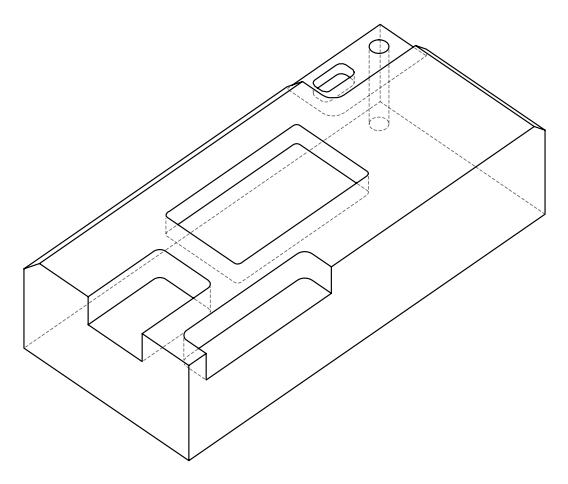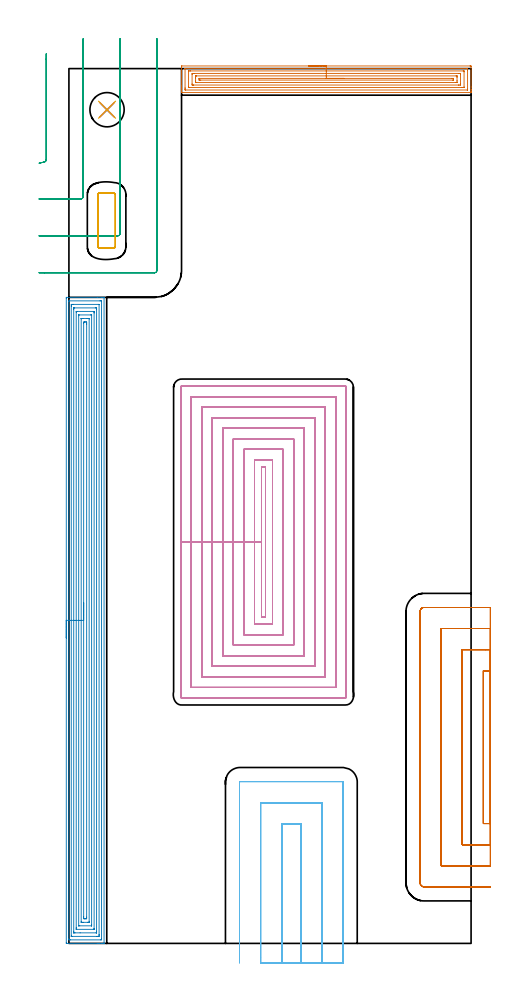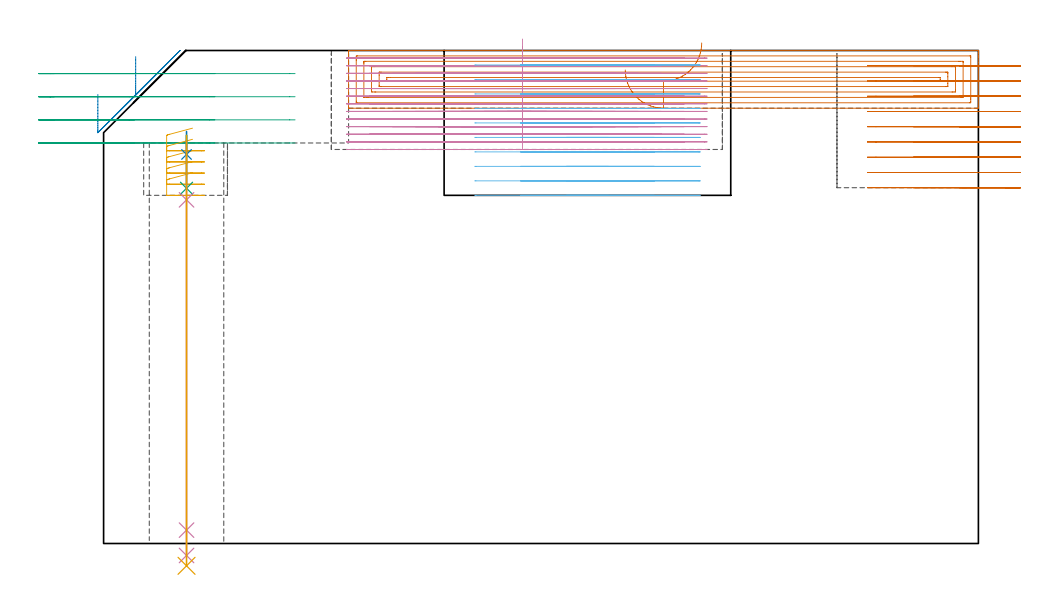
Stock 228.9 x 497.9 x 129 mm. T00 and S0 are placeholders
(PLAN: 11 operations, 8 tool changes, 166.1 min)
(1 AREA_MILL | FG_CHAMFER_SURFACE | UGT0205_001 | 8.14 min | 19609 mm3)
(2 AREA_MILL_1 | FG_CHAMFER_SURFACE_1 | UGT0205_001 | 23.87 min | 86834 mm3)
(3 MILL_CORNER_NOTCH_RECTANGULAR | CORNER_NOTCH_RECTANGULAR | UGT0201_006 | Follow Part, ap 7, ae 75% | 4.74 min | 198074 mm3)
(4 MILL_RECTANGULAR_POCKET | POCKET_RECTANGULAR_STRAIGHT | NXT0201_009 | Follow Part, ap 2, ae 75% | 84.95 min | 491174 mm3)
(5 MILL_RECTANGULAR_POCKET_1 | POCKET_RECTANGULAR_STRAIGHT_1 | NXT0201_011 | Follow Part, ap 3, ae 75% | 1.29 min | 12373 mm3)
(6 MILL_SLOT | SLOT_PARTIAL_RECTANGULAR | NXT0201_012 | Follow Part, ap 4, ae 75% | 16.22 min | 283456 mm3)
(7 MILL_SLOT_1 | SLOT_PARTIAL_RECTANGULAR_1 | NXT0201_012 | Follow Part, ap 4, ae 75% | 25.81 min | 230977 mm3)
(8 SPOT_DRILL | STEP1HOLE | NXT0321_9005460120000 | 0.05 min | 149 mm3)
(9 DRILL_BLIND_HOLE_INTO_CENTER | STEP1HOLE | UGT0301_198 | 0.06 min | 366 mm3)
(10 GUN_DRILL_THROUGH_HOLE | STEP1HOLE | UGT0307_003 | 0.53 min | 3660 mm3)
(11 SPADE_DRILL_TO_ENLARGE_THROUGH_HOLE | STEP1HOLE | UGT0306_010 | 0.46 min | 27024 mm3)
(TOOL UGT0205_001 | Chamfer Mill 20 x 3 x 45 deg. | D20 FL50 Z2)
(TOOL UGT0201_006 | End Mill 28 mm | D28 FL25 Z2)
(TOOL NXT0201_009 | ENDMILL 8mm [2P460-0800-NA 1630] | D8 FL26 Z6)
(TOOL NXT0201_011 | ENDMILL 12mm [2P460-1200-NA 1630] | D12 FL38 Z6)
(TOOL NXT0201_012 | ENDMILL 16mm [2P460-1600-NA 1630] | D16 FL38 Z6)
(TOOL NXT0321_9005460120000 | NC Spot Drill, 142deg, 12mm, Carbide, Uncoated | D12 PA142 FL30 Z2)
(TOOL UGT0301_198 | Twist Drill 7.9 mm | D7.9 PA118 FL73 Z2)
(TOOL UGT0307_003 | Gun Drill 7 mm | D7 PA130 FL24 Z1)
(TOOL UGT0306_010 | Spade Drill 19.5mm | D19.5 PA132 FL10 Z2)
(OP 1 AREA_MILL)
G17 G21 G94 G90
T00 M6
G54
G17 G0 G90 X136.5 Y499.4 S1061 M3
G43 Z139. H0
Z123.9
G94 G1 X136.538 Z123.028 F250.
X136.652 Z122.164
X136.841 Z121.312
X137.103 Z120.48
X137.437 Z119.674
X137.84 Z118.9
X138.308 Z118.164
X138.84 Z117.472
X139.429 Z116.829
X140.072 Z116.24
X140.764 Z115.708
X141.5 Z115.24
X142.274 Z114.837
X143.08 Z114.503
X143.912 Z114.241
X144.764 Z114.052
X145.628 Z113.938
X146.5 Z113.9
X228.277
X228.687 Y499.396 Z113.902
X228.89 Y499.392 Z113.906
X228.9 Y499.186 Z114.111
Y487.432 Z125.862
Y486.014 Z127.282
Y485.665 Z127.63
Y484.967 Z128.333
Y484.68 Z128.619
Y484.315 Z128.975
X228.892 Y484.302 Z128.988
X228.724 Y484.3 Z129.
X64.277
X64.135 Y484.303 Z128.989
X64.123 Y484.313 Z128.978
X64.115 Y484.36 Z128.933
X64.105 Y484.67 Z128.63
Y484.986 Z128.314
Y485.665 Z127.63
X64.104 Y486.889 Z126.408
Y487.432 Z125.862
Y488.045 Z125.251
X64.1 Y498.919 Z114.379
X64.102 Y499.188 Z114.11
X64.11 Y499.392 Z113.906
X64.316 Y499.399 Z113.899
X146.5 Y499.4 Z113.9
Y497.986 Z115.314
X226.54 Y497.985 Z115.315
X226.88 Y497.979 Z115.321
X226.89 Y497.869 Z115.431
X226.897 Y497.632 Z115.668
X226.899 Y497.152 Z116.148
X226.9 Y496.745 Z116.555
X226.899 Y486.144 Z127.156
X226.891 Y485.737 Z127.563
X226.888 Y485.72 Z127.58
X226.883 Y485.718 Z127.582
X226.858 Y485.716 Z127.584
X226.806 Y485.715 Z127.585
X226.7 Y485.714 Z127.586
X66.46 Y485.715 Z127.585
X66.121 Y485.721 Z127.579
X66.115 Y485.83 Z127.47
X66.107 Y486.064 Z127.236
X66.105 Y486.548 Z126.752
X66.104 Y486.95 Z126.35
X66.102 Y497.556 Z115.744
X66.11 Y497.962 Z115.338
X66.112 Y497.98 Z115.32
X66.117 Y497.982 Z115.318
X66.142 Y497.984 Z115.316
X66.194 Y497.985 Z115.315
X66.3 Y497.986 Z115.314
X146.5
Y496.572 Z116.728
X224.395 Y496.571 Z116.729
X224.702 Y496.57 Z116.73
X224.804 Y496.568 Z116.732
X224.877 Y496.565 Z116.735
X224.89 Y496.464 Z116.836
X224.895 Y496.268 Z117.032
X224.899 Y496.073 Z117.227
Y487.432 Z125.868
X224.897 Y487.239 Z126.061
X224.89 Y487.171 Z126.129
X224.885 Y487.135 Z126.165
X224.854 Y487.134 Z126.166
X224.702 Y487.131 Z126.169
X224.115 Y487.129 Z126.171
X223.808 Y487.128 Z126.172
X68.605 Y487.129 Z126.171
X68.298 Y487.131 Z126.169
X68.196 Y487.132 Z126.168
X68.123 Y487.135 Z126.165
X68.114 Y487.24 Z126.06
X68.108 Y487.432 Z125.868
X68.105 Y487.623 Z125.677
X68.102 Y496.268 Z117.032
X68.103 Y496.461 Z116.839
X68.11 Y496.527 Z116.773
X68.116 Y496.565 Z116.735
X68.146 Y496.566 Z116.734
X68.298 Y496.569 Z116.731
X68.885 Y496.571 Z116.729
X69.192
X146.5 Y496.572 Z116.728
Y495.157 Z118.143
X222.02
X222.251 Y495.156 Z118.144
X222.773 Y495.15 Z118.15
X222.89 Y495.143 Z118.157
X222.894 Y494.938 Z118.362
X222.9 Y494.515 Z118.785
Y489.213 Z124.087
X222.894 Y488.765 Z124.535
X222.89 Y488.554 Z124.746
X222.678 Y488.549 Z124.751
X222.02 Y488.544 Z124.756
X221.791 Y488.543 Z124.757
X70.98
X70.748 Y488.544 Z124.756
X70.228 Y488.55 Z124.75
X70.114 Y488.56 Z124.74
X70.109 Y488.763 Z124.537
X70.104 Y489.182 Z124.118
X70.102 Y494.485 Z118.815
X70.107 Y494.935 Z118.365
X70.111 Y495.145 Z118.155
X70.322 Y495.15 Z118.15
X70.98 Y495.156 Z118.144
X71.209 Y495.157 Z118.143
X146.5
Y493.743 Z119.557
X220.36
X220.615 Y493.741 Z119.559
X220.785 Y493.737 Z119.563
X220.891 Y493.733 Z119.567
X220.893 Y493.711 Z119.589
X220.896 Y493.617 Z119.683
X220.9 Y492.958 Z120.342
Y491.191 Z122.109
Y490.307 Z122.993
X220.897 Y490.083 Z123.217
X220.894 Y490.001 Z123.299
X220.891 Y489.966 Z123.334
X220.743 Y489.962 Z123.338
X220.488 Y489.958 Z123.342
X220.36 Y489.957 Z123.343
X72.64
X72.385 Y489.959 Z123.341
X72.216 Y489.963 Z123.337
X72.112 Y489.968 Z123.332
X72.11 Y489.99 Z123.31
X72.107 Y490.083 Z123.217
X72.103 Y490.739 Z122.561
X72.102 Y492.507 Z120.793
Y493.391 Z119.909
X72.105 Y493.617 Z119.683
X72.108 Y493.699 Z119.601
X72.111 Y493.734 Z119.566
X72.258 Y493.738 Z119.562
X72.512 Y493.742 Z119.558
X72.64 Y493.743 Z119.557
X146.5
Y492.329 Z120.971
X217.961
X218.446 Y492.327 Z120.973
X218.861 Y492.323 Z120.977
X218.89 Y492.321 Z120.979
X218.896 Y492.289 Z121.011
X218.897 Y491.85 Z121.45
X218.895 Y491.406 Z121.894
X218.89 Y491.378 Z121.922
X218.868 Y491.376 Z121.924
X218.809 Y491.373 Z121.927
X218.688 Y491.372 Z121.928
X218.446 Y491.371 Z121.929
X75.039
X74.554 Y491.373 Z121.927
X74.139 Y491.377 Z121.923
X74.113 Y491.379 Z121.921
X74.107 Y491.409 Z121.891
X74.105 Y491.85 Z121.45
X74.108 Y492.292 Z121.008
X74.112 Y492.32 Z120.98
X74.132 Y492.323 Z120.977
X74.191 Y492.326 Z120.974
X74.312 Y492.328 Z120.972
X146.5 Y492.329 Z120.971
X147.372 Z121.009
X148.236 Z121.123
X149.088 Z121.312
X149.92 Z121.574
X150.726 Z121.908
X151.5 Z122.311
X152.236 Z122.78
X152.928 Z123.311
X153.571 Z123.9
X154.16 Z124.543
X154.692 Z125.235
X155.16 Z125.971
X155.563 Z126.745
X155.897 Z127.551
X156.159 Z128.383
X156.348 Z129.235
X156.462 Z130.1
X156.5 Z130.971
G0 Z139.
M5
M2
(OP 2 AREA_MILL_1)
G17 G21 G94 G90
T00 M6
G54
G17 G0 G90 X-1.5 Y173.85 S1061 M3
G43 Z139. H0
Z117.5
G94 G1 Y173.888 Z116.628 F250.
Y174.002 Z115.764
Y174.191 Z114.912
Y174.453 Z114.08
Y174.787 Z113.274
Y175.19 Z112.5
Y175.658 Z111.764
Y176.19 Z111.072
Y176.779 Z110.429
Y177.422 Z109.84
Y178.114 Z109.309
Y178.85 Z108.84
Y179.624 Z108.437
Y180.43 Z108.103
Y181.262 Z107.841
Y182.113 Z107.652
Y182.978 Z107.538
Y183.85 Z107.5
Y367.076
X-1.497 Y367.429 Z107.502
X-1.492 Y367.69 Z107.506
X-1.228 Y367.7 Z107.77
X16.176 Z125.172
X18.572 Z127.567
X19.276 Z128.276
X19.572 Z128.571
X19.963 Y367.693 Z128.954
X19.997 Y367.69 Z128.988
X20. Y367.522 Z129.
Y0.177
X19.997 Y0.01 Z128.988
X19.963 Y0.006 Z128.954
X19.571 Y0. Z128.571
X19.276 Z128.276
X18.572 Z127.567
X17.332 Z126.329
X16.796 Z125.791
X16.176 Z125.172
X-1.228 Y0.001 Z107.769
X-1.492 Y0.01 Z107.506
X-1.499 Y0.273 Z107.499
Y0.298
X-1.5 Y183.85 Z107.5
X-0.086 Z108.914
Y365.302
X-0.072 Y365.69 Z108.928
X0.408 Y365.699 Z109.408
X17.684 Y365.7 Z126.684
X18.164 Y365.699 Z127.164
X18.572 Y365.69 Z127.572
X18.585 Y365.288 Z127.585
X18.586 Y365.274 Z127.586
X18.585 Y2.398 Z127.585
X18.572 Y2.01 Z127.572
X18.092 Y2.001 Z127.092
X0.816 Y2. Z109.816
X0.336 Y2.001 Z109.336
X-0.072 Y2.01 Z108.928
X-0.085 Y2.412 Z108.915
X-0.086 Y2.425 Z108.914
Y183.85
X1.328 Z110.328
X1.329 Y362.607 Z110.329
X1.33 Y362.984 Z110.33
X1.333 Y363.501 Z110.333
X1.335 Y363.68 Z110.335
X1.512 Y363.694 Z110.512
X1.704 Y363.697 Z110.704
X2.394 Y363.7 Z111.394
X2.592 Z111.592
X16.796 Y363.699 Z125.796
X16.994 Y363.696 Z125.994
X17.126 Y363.692 Z126.126
X17.165 Y363.689 Z126.165
X17.167 Y363.671 Z126.167
X17.169 Y363.627 Z126.169
X17.171 Y363.501 Z126.171
Y5.093
X17.17 Y4.716 Z126.17
X17.167 Y4.199 Z126.167
X17.164 Y4.02 Z126.164
X16.988 Y4.006 Z125.988
X16.796 Y4.003 Z125.796
X16.106 Y4. Z125.106
X15.909 Z124.909
X1.704 Y4.001 Z110.704
X1.506 Y4.003 Z110.506
X1.374 Y4.008 Z110.374
X1.335 Y4.011 Z110.335
X1.333 Y4.029 Z110.333
X1.331 Y4.073 Z110.331
X1.329 Y4.199 Z110.329
X1.328 Y183.85 Z110.328
X2.743 Z111.743
Y360.819
X2.745 Y361.559 Z111.745
X2.748 Y361.666 Z111.748
X2.749 Y361.689 Z111.749
X2.769 Y361.692 Z111.769
X2.823 Y361.696 Z111.823
X3.042 Y361.699 Z112.042
X15.021 Y361.7 Z124.021
X15.462 Y361.699 Z124.462
X15.676 Y361.696 Z124.676
X15.729 Y361.693 Z124.729
X15.75 Y361.69 Z124.75
X15.752 Y361.674 Z124.752
X15.754 Y361.602 Z124.754
X15.757 Y360.972 Z124.757
Y360.819
Y6.881
X15.755 Y6.141 Z124.755
X15.752 Y6.034 Z124.752
X15.75 Y6.011 Z124.75
X15.731 Y6.008 Z124.731
X15.677 Y6.004 Z124.677
X15.458 Y6.001 Z124.458
X6.365 Y6. Z115.365
X3.479 Z112.479
X3.038 Y6.001 Z112.038
X2.824 Y6.004 Z111.824
X2.771 Y6.007 Z111.771
X2.75 Y6.01 Z111.75
X2.748 Y6.026 Z111.748
X2.746 Y6.098 Z111.746
X2.743 Y6.728 Z111.743
Y6.881
Y183.85
X4.157 Z113.157
Y359.243
X4.158 Y359.455 Z113.158
X4.162 Y359.596 Z113.162
X4.167 Y359.69 Z113.167
X4.202 Y359.694 Z113.202
X4.367 Y359.698 Z113.367
X4.591 Y359.7 Z113.591
X14.286 Y359.699 Z123.286
X14.318 Y359.695 Z123.318
X14.331 Y359.691 Z123.331
X14.336 Y359.665 Z123.336
X14.342 Y359.243 Z123.342
X14.343 Y359.032 Z123.343
Y358.82
Y8.457
X14.342 Y8.245 Z123.342
X14.338 Y8.104 Z123.338
X14.333 Y8.01 Z123.333
X14.298 Y8.006 Z123.298
X14.133 Y8.002 Z123.133
X13.909 Y8. Z122.909
X4.214 Y8.001 Z113.214
X4.182 Y8.005 Z113.182
X4.169 Y8.009 Z113.169
X4.164 Y8.035 Z113.164
X4.158 Y8.457 Z113.158
X4.157 Y8.668 Z113.157
Y8.88
Y183.85
X5.571 Z114.571
Y357.244
X5.573 Y357.532 Z114.573
X5.576 Y357.675 Z114.576
X5.577 Y357.686 Z114.577
X5.587 Y357.69 Z114.587
X5.626 Y357.696 Z114.626
X5.691 Y357.699 Z114.691
X12.357 Y357.7 Z121.357
X12.794 Y357.698 Z121.794
X12.912 Y357.692 Z121.912
X12.921 Y357.69 Z121.921
X12.924 Y357.68 Z121.924
X12.927 Y357.642 Z121.927
X12.928 Y357.563 Z121.928
Y10.456
X12.927 Y10.168 Z121.927
X12.924 Y10.025 Z121.924
X12.922 Y10.014 Z121.922
X12.913 Y10.01 Z121.913
X12.874 Y10.004 Z121.874
X12.809 Y10.001 Z121.809
X6.143 Y10. Z115.143
X5.706 Y10.001 Z114.706
X5.588 Y10.008 Z114.588
X5.579 Y10.01 Z114.579
X5.576 Y10.02 Z114.576
X5.573 Y10.058 Z114.573
X5.572 Y10.137 Z114.572
X5.571 Y183.85 Z114.571
X6.985 Z115.985
Y355.502
X6.986 Y355.548 Z115.986
X6.989 Y355.638 Z115.989
X6.992 Y355.691 Z115.992
X7.001 Y355.694 Z116.001
X7.031 Y355.696 Z116.031
X7.677 Y355.7 Z116.677
X7.918 Z116.918
X10.34 Z119.34
X10.582 Z119.582
X11.23 Y355.698 Z120.23
X11.47 Y355.692 Z120.47
X11.498 Y355.69 Z120.498
X11.508 Y355.592 Z120.508
X11.513 Y355.502 Z120.513
X11.514 Y355.457 Z120.514
X11.515 Y12.198 Z120.515
X11.514 Y12.152 Z120.514
X11.51 Y12.062 Z120.51
X11.508 Y12.009 Z120.508
X11.499 Y12.007 Z120.499
X11.47 Y12.004 Z120.47
X10.823 Y12. Z119.823
X10.582 Z119.582
X8.16 Z117.16
X7.918 Z116.918
X7.27 Y12.002 Z116.27
X7.031 Y12.008 Z116.031
X7.002 Y12.009 Z116.002
X6.992 Y12.108 Z115.992
X6.987 Y12.198 Z115.987
X6.986 Y12.243 Z115.986
X6.985 Y183.85 Z115.985
X8.4 Z117.4
Y352.775
X8.401 Y353.183 Z117.401
X8.407 Y353.669 Z117.407
X8.776 Y353.699 Z117.776
X8.806 Y353.7 Z117.806
X9.664 Z118.664
X9.694 Y353.698 Z118.694
X10.093 Y353.669 Z119.093
X10.099 Y353.262 Z119.099
X10.1 Y352.775 Z119.1
Y352.366
Y14.925
X10.099 Y14.517 Z119.099
X10.093 Y14.031 Z119.093
X9.724 Y14.001 Z118.724
X9.694 Y14. Z118.694
X8.836 Z117.836
X8.806 Y14.002 Z117.806
X8.407 Y14.031 Z117.407
X8.401 Y14.438 Z117.401
X8.4 Y14.925 Z117.4
Y15.334
Y183.85
Y184.722 Z117.438
Y185.586 Z117.551
Y186.438 Z117.74
Y187.27 Z118.003
Y188.076 Z118.336
Y188.85 Z118.739
Y189.586 Z119.208
Y190.278 Z119.739
Y190.921 Z120.328
Y191.51 Z120.972
Y192.042 Z121.664
Y192.51 Z122.4
Y192.913 Z123.173
Y193.247 Z123.979
Y193.509 Z124.811
Y193.698 Z125.663
Y193.812 Z126.528
Y193.85 Z127.4
G0 Z139.
M5
M2
(OP 3 MILL_CORNER_NOTCH_RECTANGULAR)
G17 G21 G94 G90
T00 M6
G54
G17 G0 G90 X-16.93 Y444.089 S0 M3
G43 Z139. H0
Z122.95
G94 G1 X-14. Y444.732 F250.
G3 X-12.9 Y446.092 R1.4 F500.
G1 Y503.34
Y506.34 F250.
G0 Z139.
X-17. Y423.7
Z122.95
G1 X-14.
X6.707 F500.
G3 X8.1 Y425.093 R1.4
G1 Y511.9
Y514.9 F250.
G0 Z139.
X-17. Y402.7
Z122.95
G1 X-14.
X27.706 F500.
G3 X29.1 Y404.094 R1.4
G1 Y511.9
Y514.9 F250.
G0 Z139.
X-17. Y381.7
Z122.95
G1 X-14.
X48.706 F500.
G3 X50.1 Y383.094 R1.4
G1 Y511.9
Y514.9 F250.
G0 Z139.
X-16.93 Y444.089
Z116.9
G1 X-14. Y444.732
G3 X-12.9 Y446.092 R1.4 F500.
G1 Y503.34
Y506.34 F250.
G0 Z139.
X-17. Y423.7
Z116.9
G1 X-14.
X6.707 F500.
G3 X8.1 Y425.093 R1.4
G1 Y511.9
Y514.9 F250.
G0 Z139.
X-17. Y402.7
Z116.9
G1 X-14.
X27.706 F500.
G3 X29.1 Y404.094 R1.4
G1 Y511.9
Y514.9 F250.
G0 Z139.
X-17. Y381.7
Z116.9
G1 X-14.
X48.706 F500.
G3 X50.1 Y383.094 R1.4
G1 Y511.9
Y514.9 F250.
G0 Z139.
X-16.93 Y444.089
Z110.85
G1 X-14. Y444.732
G3 X-12.9 Y446.092 R1.4 F500.
G1 Y503.34
Y506.34 F250.
G0 Z139.
X-17. Y423.7
Z110.85
G1 X-14.
X6.707 F500.
G3 X8.1 Y425.093 R1.4
G1 Y511.9
Y514.9 F250.
G0 Z139.
X-17. Y402.7
Z110.85
G1 X-14.
X27.706 F500.
G3 X29.1 Y404.094 R1.4
G1 Y511.9
Y514.9 F250.
G0 Z139.
X-17. Y381.7
Z110.85
G1 X-14.
X48.706 F500.
G3 X50.1 Y383.094 R1.4
G1 Y511.9
Y514.9 F250.
G0 Z139.
X-16.93 Y444.089
Z104.8
G1 X-14. Y444.732
G3 X-12.9 Y446.092 R1.4 F500.
G1 Y503.34
Y506.34 F250.
G0 Z139.
X-17. Y423.7
Z104.8
G1 X-14.
X6.707 F500.
G3 X8.1 Y425.093 R1.4
G1 Y511.9
Y514.9 F250.
G0 Z139.
X-17. Y402.7
Z104.8
G1 X-14.
X27.706 F500.
G3 X29.1 Y404.094 R1.4
G1 Y511.9
Y514.9 F250.
G0 Z139.
X-17. Y381.7
Z104.8
G1 X-14.
X48.706 F500.
G3 X50.1 Y383.094 R1.4
G1 Y511.9
Y514.9 F250.
G0 Z139.
M5
M2
(OP 4 MILL_RECTANGULAR_POCKET)
G17 G21 G94 G90
T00 M6
G54
G17 G0 G90 X109.6 Y247.082 S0 M3
G43 Z139. H1
Z132.
G94 G1 Y228.45 Z127.008 F250.
Y185.7 F500.
X111.9
Y271.2
X109.6
Y228.45
X105.6
Y181.7
X115.9
Y275.2
X105.6
Y228.45
X99.6
Y175.7
X121.9
Y281.2
X99.6
Y228.45
X93.6
Y169.7
X127.9
Y287.2
X93.6
Y228.45
X87.6
Y163.7
X133.9
Y293.2
X87.6
Y228.45
X81.6
Y157.7
X139.9
Y299.2
X81.6
Y228.45
X75.6
Y151.7
X145.9
Y305.2
X75.6
Y228.45
X69.6
Y145.7
X151.9
Y311.2
X69.6
Y228.45
X63.6
Y140.3
G3 X64.2 Y139.7 R0.6
G1 X157.3
G3 X157.9 Y140.3 R0.6
G1 Y316.6
G3 X157.3 Y317.2 R0.6
G1 X64.2
G3 X63.6 Y316.6 R0.6
G1 Y228.45
Y227.45
G0 X109.6 Y247.082 Z130.008
G1 Y228.45 Z125.015 F250.
Y185.7 F500.
X111.9
Y271.2
X109.6
Y228.45
X105.6
Y181.7
X115.9
Y275.2
X105.6
Y228.45
X99.6
Y175.7
X121.9
Y281.2
X99.6
Y228.45
X93.6
Y169.7
X127.9
Y287.2
X93.6
Y228.45
X87.6
Y163.7
X133.9
Y293.2
X87.6
Y228.45
X81.6
Y157.7
X139.9
Y299.2
X81.6
Y228.45
X75.6
Y151.7
X145.9
Y305.2
X75.6
Y228.45
X69.6
Y145.7
X151.9
Y311.2
X69.6
Y228.45
X63.6
Y140.3
G3 X64.2 Y139.7 R0.6
G1 X157.3
G3 X157.9 Y140.3 R0.6
G1 Y316.6
G3 X157.3 Y317.2 R0.6
G1 X64.2
G3 X63.6 Y316.6 R0.6
G1 Y228.45
Y227.45
G0 X109.6 Y247.082 Z128.015
G1 Y228.45 Z123.023 F250.
Y185.7 F500.
X111.9
Y271.2
X109.6
Y228.45
X105.6
Y181.7
X115.9
Y275.2
X105.6
Y228.45
X99.6
Y175.7
X121.9
Y281.2
X99.6
Y228.45
X93.6
Y169.7
X127.9
Y287.2
X93.6
Y228.45
X87.6
Y163.7
X133.9
Y293.2
X87.6
Y228.45
X81.6
Y157.7
X139.9
Y299.2
X81.6
Y228.45
X75.6
Y151.7
X145.9
Y305.2
X75.6
Y228.45
X69.6
Y145.7
X151.9
Y311.2
X69.6
Y228.45
X63.6
Y140.3
G3 X64.2 Y139.7 R0.6
G1 X157.3
G3 X157.9 Y140.3 R0.6
G1 Y316.6
G3 X157.3 Y317.2 R0.6
G1 X64.2
G3 X63.6 Y316.6 R0.6
G1 Y228.45
Y227.45
G0 X109.6 Y247.082 Z126.023
G1 Y228.45 Z121.031 F250.
Y185.7 F500.
X111.9
Y271.2
X109.6
Y228.45
X105.6
Y181.7
X115.9
Y275.2
X105.6
Y228.45
X99.6
Y175.7
X121.9
Y281.2
X99.6
Y228.45
X93.6
Y169.7
X127.9
Y287.2
X93.6
Y228.45
X87.6
Y163.7
X133.9
Y293.2
X87.6
Y228.45
X81.6
Y157.7
X139.9
Y299.2
X81.6
Y228.45
X75.6
Y151.7
X145.9
Y305.2
X75.6
Y228.45
X69.6
Y145.7
X151.9
Y311.2
X69.6
Y228.45
X63.6
Y140.3
G3 X64.2 Y139.7 R0.6
G1 X157.3
G3 X157.9 Y140.3 R0.6
G1 Y316.6
G3 X157.3 Y317.2 R0.6
G1 X64.2
G3 X63.6 Y316.6 R0.6
G1 Y228.45
Y227.45
G0 X109.6 Y247.082 Z124.031
G1 Y228.45 Z119.038 F250.
Y185.7 F500.
X111.9
Y271.2
X109.6
Y228.45
X105.6
Y181.7
X115.9
Y275.2
X105.6
Y228.45
X99.6
Y175.7
X121.9
Y281.2
X99.6
Y228.45
X93.6
Y169.7
X127.9
Y287.2
X93.6
Y228.45
X87.6
Y163.7
X133.9
Y293.2
X87.6
Y228.45
X81.6
Y157.7
X139.9
Y299.2
X81.6
Y228.45
X75.6
Y151.7
X145.9
Y305.2
X75.6
Y228.45
X69.6
Y145.7
X151.9
Y311.2
X69.6
Y228.45
X63.6
Y140.3
G3 X64.2 Y139.7 R0.6
G1 X157.3
G3 X157.9 Y140.3 R0.6
G1 Y316.6
G3 X157.3 Y317.2 R0.6
G1 X64.2
G3 X63.6 Y316.6 R0.6
G1 Y228.45
Y227.45
G0 X109.6 Y247.082 Z122.038
G1 Y228.45 Z117.046 F250.
Y185.7 F500.
X111.9
Y271.2
X109.6
Y228.45
X105.6
Y181.7
X115.9
Y275.2
X105.6
Y228.45
X99.6
Y175.7
X121.9
Y281.2
X99.6
Y228.45
X93.6
Y169.7
X127.9
Y287.2
X93.6
Y228.45
X87.6
Y163.7
X133.9
Y293.2
X87.6
Y228.45
X81.6
Y157.7
X139.9
Y299.2
X81.6
Y228.45
X75.6
Y151.7
X145.9
Y305.2
X75.6
Y228.45
X69.6
Y145.7
X151.9
Y311.2
X69.6
Y228.45
X63.6
Y140.3
G3 X64.2 Y139.7 R0.6
G1 X157.3
G3 X157.9 Y140.3 R0.6
G1 Y316.6
G3 X157.3 Y317.2 R0.6
G1 X64.2
G3 X63.6 Y316.6 R0.6
G1 Y228.45
Y227.45
G0 X109.6 Y247.082 Z120.046
G1 Y228.45 Z115.054 F250.
Y185.7 F500.
X111.9
Y271.2
X109.6
Y228.45
X105.6
Y181.7
X115.9
Y275.2
X105.6
Y228.45
X99.6
Y175.7
X121.9
Y281.2
X99.6
Y228.45
X93.6
Y169.7
X127.9
Y287.2
X93.6
Y228.45
X87.6
Y163.7
X133.9
Y293.2
X87.6
Y228.45
X81.6
Y157.7
X139.9
Y299.2
X81.6
Y228.45
X75.6
Y151.7
X145.9
Y305.2
X75.6
Y228.45
X69.6
Y145.7
X151.9
Y311.2
X69.6
Y228.45
X63.6
Y140.3
G3 X64.2 Y139.7 R0.6
G1 X157.3
G3 X157.9 Y140.3 R0.6
G1 Y316.6
G3 X157.3 Y317.2 R0.6
G1 X64.2
G3 X63.6 Y316.6 R0.6
G1 Y228.45
Y227.45
G0 X109.6 Y247.082 Z118.054
G1 Y228.45 Z113.062 F250.
Y185.7 F500.
X111.9
Y271.2
X109.6
Y228.45
X105.6
Y181.7
X115.9
Y275.2
X105.6
Y228.45
X99.6
Y175.7
X121.9
Y281.2
X99.6
Y228.45
X93.6
Y169.7
X127.9
Y287.2
X93.6
Y228.45
X87.6
Y163.7
X133.9
Y293.2
X87.6
Y228.45
X81.6
Y157.7
X139.9
Y299.2
X81.6
Y228.45
X75.6
Y151.7
X145.9
Y305.2
X75.6
Y228.45
X69.6
Y145.7
X151.9
Y311.2
X69.6
Y228.45
X63.6
Y140.3
G3 X64.2 Y139.7 R0.6
G1 X157.3
G3 X157.9 Y140.3 R0.6
G1 Y316.6
G3 X157.3 Y317.2 R0.6
G1 X64.2
G3 X63.6 Y316.6 R0.6
G1 Y228.45
Y227.45
G0 X109.6 Y247.082 Z116.062
G1 Y228.45 Z111.069 F250.
Y185.7 F500.
X111.9
Y271.2
X109.6
Y228.45
X105.6
Y181.7
X115.9
Y275.2
X105.6
Y228.45
X99.6
Y175.7
X121.9
Y281.2
X99.6
Y228.45
X93.6
Y169.7
X127.9
Y287.2
X93.6
Y228.45
X87.6
Y163.7
X133.9
Y293.2
X87.6
Y228.45
X81.6
Y157.7
X139.9
Y299.2
X81.6
Y228.45
X75.6
Y151.7
X145.9
Y305.2
X75.6
Y228.45
X69.6
Y145.7
X151.9
Y311.2
X69.6
Y228.45
X63.6
Y140.3
G3 X64.2 Y139.7 R0.6
G1 X157.3
G3 X157.9 Y140.3 R0.6
G1 Y316.6
G3 X157.3 Y317.2 R0.6
G1 X64.2
G3 X63.6 Y316.6 R0.6
G1 Y228.45
Y227.45
G0 X109.6 Y247.082 Z114.069
G1 Y228.45 Z109.077 F250.
Y185.7 F500.
X111.9
Y271.2
X109.6
Y228.45
X105.6
Y181.7
X115.9
Y275.2
X105.6
Y228.45
X99.6
Y175.7
X121.9
Y281.2
X99.6
Y228.45
X93.6
Y169.7
X127.9
Y287.2
X93.6
Y228.45
X87.6
Y163.7
X133.9
Y293.2
X87.6
Y228.45
X81.6
Y157.7
X139.9
Y299.2
X81.6
Y228.45
X75.6
Y151.7
X145.9
Y305.2
X75.6
Y228.45
X69.6
Y145.7
X151.9
Y311.2
X69.6
Y228.45
X63.6
Y140.3
G3 X64.2 Y139.7 R0.6
G1 X157.3
G3 X157.9 Y140.3 R0.6
G1 Y316.6
G3 X157.3 Y317.2 R0.6
G1 X64.2
G3 X63.6 Y316.6 R0.6
G1 Y228.45
Y227.45
G0 X109.6 Y247.082 Z112.077
G1 Y228.45 Z107.085 F250.
Y185.7 F500.
X111.9
Y271.2
X109.6
Y228.45
X105.6
Y181.7
X115.9
Y275.2
X105.6
Y228.45
X99.6
Y175.7
X121.9
Y281.2
X99.6
Y228.45
X93.6
Y169.7
X127.9
Y287.2
X93.6
Y228.45
X87.6
Y163.7
X133.9
Y293.2
X87.6
Y228.45
X81.6
Y157.7
X139.9
Y299.2
X81.6
Y228.45
X75.6
Y151.7
X145.9
Y305.2
X75.6
Y228.45
X69.6
Y145.7
X151.9
Y311.2
X69.6
Y228.45
X63.6
Y140.3
G3 X64.2 Y139.7 R0.6
G1 X157.3
G3 X157.9 Y140.3 R0.6
G1 Y316.6
G3 X157.3 Y317.2 R0.6
G1 X64.2
G3 X63.6 Y316.6 R0.6
G1 Y228.45
Y227.45
G0 X109.6 Y247.082 Z110.085
G1 Y228.45 Z105.092 F250.
Y185.7 F500.
X111.9
Y271.2
X109.6
Y228.45
X105.6
Y181.7
X115.9
Y275.2
X105.6
Y228.45
X99.6
Y175.7
X121.9
Y281.2
X99.6
Y228.45
X93.6
Y169.7
X127.9
Y287.2
X93.6
Y228.45
X87.6
Y163.7
X133.9
Y293.2
X87.6
Y228.45
X81.6
Y157.7
X139.9
Y299.2
X81.6
Y228.45
X75.6
Y151.7
X145.9
Y305.2
X75.6
Y228.45
X69.6
Y145.7
X151.9
Y311.2
X69.6
Y228.45
X63.6
Y140.3
G3 X64.2 Y139.7 R0.6
G1 X157.3
G3 X157.9 Y140.3 R0.6
G1 Y316.6
G3 X157.3 Y317.2 R0.6
G1 X64.2
G3 X63.6 Y316.6 R0.6
G1 Y228.45
Y227.45
G0 X109.6 Y247.082 Z108.092
G1 Y228.45 Z103.1 F250.
Y185.7 F500.
X111.9
Y271.2
X109.6
Y228.45
X105.6
Y181.7
X115.9
Y275.2
X105.6
Y228.45
X99.6
Y175.7
X121.9
Y281.2
X99.6
Y228.45
X93.6
Y169.7
X127.9
Y287.2
X93.6
Y228.45
X87.6
Y163.7
X133.9
Y293.2
X87.6
Y228.45
X81.6
Y157.7
X139.9
Y299.2
X81.6
Y228.45
X75.6
Y151.7
X145.9
Y305.2
X75.6
Y228.45
X69.6
Y145.7
X151.9
Y311.2
X69.6
Y228.45
X63.6
Y140.3
G3 X64.2 Y139.7 R0.6
G1 X157.3
G3 X157.9 Y140.3 R0.6
G1 Y316.6
G3 X157.3 Y317.2 R0.6
G1 X64.2
G3 X63.6 Y316.6 R0.6
G1 Y228.45
Y227.45
G0 Z139.
M5
M2
(OP 5 MILL_RECTANGULAR_POCKET_1)
G17 G21 G94 G90
T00 M6
G54
G17 G0 G90 X23.266 Y427. S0 M3
G43 Z139. H1
Z108.677
G94 G1 X17.3 Z107.078 F250.
X17.21 Z107.054
X17.001 Y426.947 Z106.996
X16.812 Y426.841 Z106.938
X16.659 Y426.688 Z106.88
X16.553 Y426.499 Z106.823
X16.5 Y426.29 Z106.765
Y426.2 Z106.741
Y411.35 Z102.762
Y396.5 F500.
G3 X17.3 Y395.7 R0.8
G1 X25.6
G3 X26.4 Y396.5 R0.8
G1 Y426.2
G3 X25.6 Y427. R0.8
G1 X17.3
G3 X16.5 Y426.2 R0.8
G1 Y411.35
Y410.35
G0 X23.266 Y427. Z105.762
G1 X17.3 Z104.163 F250.
X17.21 Z104.139
X17.001 Y426.947 Z104.081
X16.812 Y426.841 Z104.023
X16.659 Y426.688 Z103.965
X16.553 Y426.499 Z103.907
X16.5 Y426.29 Z103.849
Y426.2 Z103.825
Y411.35 Z99.846
Y396.5 F500.
G3 X17.3 Y395.7 R0.8
G1 X25.6
G3 X26.4 Y396.5 R0.8
G1 Y426.2
G3 X25.6 Y427. R0.8
G1 X17.3
G3 X16.5 Y426.2 R0.8
G1 Y411.35
Y410.35
G0 X23.266 Y427. Z102.846
G1 X17.3 Z101.248 F250.
X17.21 Z101.224
X17.001 Y426.947 Z101.166
X16.812 Y426.841 Z101.108
X16.659 Y426.688 Z101.05
X16.553 Y426.499 Z100.992
X16.5 Y426.29 Z100.934
Y426.2 Z100.91
Y411.35 Z96.931
Y396.5 F500.
G3 X17.3 Y395.7 R0.8
G1 X25.6
G3 X26.4 Y396.5 R0.8
G1 Y426.2
G3 X25.6 Y427. R0.8
G1 X17.3
G3 X16.5 Y426.2 R0.8
G1 Y411.35
Y410.35
G0 X23.266 Y427. Z99.931
G1 X17.3 Z98.332 F250.
X17.21 Z98.308
X17.001 Y426.947 Z98.25
X16.812 Y426.841 Z98.192
X16.659 Y426.688 Z98.134
X16.553 Y426.499 Z98.076
X16.5 Y426.29 Z98.018
Y426.2 Z97.994
Y411.35 Z94.015
Y396.5 F500.
G3 X17.3 Y395.7 R0.8
G1 X25.6
G3 X26.4 Y396.5 R0.8
G1 Y426.2
G3 X25.6 Y427. R0.8
G1 X17.3
G3 X16.5 Y426.2 R0.8
G1 Y411.35
Y410.35
G0 X23.266 Y427. Z97.015
G1 X17.3 Z95.417 F250.
X17.21 Z95.393
X17.001 Y426.947 Z95.335
X16.812 Y426.841 Z95.277
X16.659 Y426.688 Z95.219
X16.553 Y426.499 Z95.161
X16.5 Y426.29 Z95.103
Y426.2 Z95.079
Y411.35 Z91.1
Y396.5 F500.
G3 X17.3 Y395.7 R0.8
G1 X25.6
G3 X26.4 Y396.5 R0.8
G1 Y426.2
G3 X25.6 Y427. R0.8
G1 X17.3
G3 X16.5 Y426.2 R0.8
G1 Y411.35
Y410.35
G0 Z139.
M5
M2
(OP 6 MILL_SLOT)
G17 G21 G94 G90
T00 M6
G54
G17 G0 G90 X132.1 Y-11. S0 M3
G43 Z139. H1
Z125.21
G94 G1 Y-8. F250.
Y68.1 F500.
X121.1
Y-8.
Y-11. F250.
X144.1
Y-8.
Y80.1 F500.
X109.1
Y-8.
Y-11. F250.
X156.1
Y-8.
Y91.8 F500.
G3 X155.8 Y92.1 R0.3
G1 X97.4
G3 X97.1 Y91.8 R0.3
G1 Y-8.
Y-11. F250.
G0 X132.1 Z121.42
G1 Y-8.
Y68.1 F500.
X121.1
Y-8.
Y-11. F250.
X144.1
Y-8.
Y80.1 F500.
X109.1
Y-8.
Y-11. F250.
X156.1
Y-8.
Y91.8 F500.
G3 X155.8 Y92.1 R0.3
G1 X97.4
G3 X97.1 Y91.8 R0.3
G1 Y-8.
Y-11. F250.
G0 X132.1 Z117.63
G1 Y-8.
Y68.1 F500.
X121.1
Y-8.
Y-11. F250.
X144.1
Y-8.
Y80.1 F500.
X109.1
Y-8.
Y-11. F250.
X156.1
Y-8.
Y91.8 F500.
G3 X155.8 Y92.1 R0.3
G1 X97.4
G3 X97.1 Y91.8 R0.3
G1 Y-8.
Y-11. F250.
G0 X132.1 Z113.84
G1 Y-8.
Y68.1 F500.
X121.1
Y-8.
Y-11. F250.
X144.1
Y-8.
Y80.1 F500.
X109.1
Y-8.
Y-11. F250.
X156.1
Y-8.
Y91.8 F500.
G3 X155.8 Y92.1 R0.3
G1 X97.4
G3 X97.1 Y91.8 R0.3
G1 Y-8.
Y-11. F250.
G0 X132.1 Z110.05
G1 Y-8.
Y68.1 F500.
X121.1
Y-8.
Y-11. F250.
X144.1
Y-8.
Y80.1 F500.
X109.1
Y-8.
Y-11. F250.
X156.1
Y-8.
Y91.8 F500.
G3 X155.8 Y92.1 R0.3
G1 X97.4
G3 X97.1 Y91.8 R0.3
G1 Y-8.
Y-11. F250.
G0 X132.1 Z106.26
G1 Y-8.
Y68.1 F500.
X121.1
Y-8.
Y-11. F250.
X144.1
Y-8.
Y80.1 F500.
X109.1
Y-8.
Y-11. F250.
X156.1
Y-8.
Y91.8 F500.
G3 X155.8 Y92.1 R0.3
G1 X97.4
G3 X97.1 Y91.8 R0.3
G1 Y-8.
Y-11. F250.
G0 X132.1 Z102.47
G1 Y-8.
Y68.1 F500.
X121.1
Y-8.
Y-11. F250.
X144.1
Y-8.
Y80.1 F500.
X109.1
Y-8.
Y-11. F250.
X156.1
Y-8.
Y91.8 F500.
G3 X155.8 Y92.1 R0.3
G1 X97.4
G3 X97.1 Y91.8 R0.3
G1 Y-8.
Y-11. F250.
G0 X132.1 Z98.68
G1 Y-8.
Y68.1 F500.
X121.1
Y-8.
Y-11. F250.
X144.1
Y-8.
Y80.1 F500.
X109.1
Y-8.
Y-11. F250.
X156.1
Y-8.
Y91.8 F500.
G3 X155.8 Y92.1 R0.3
G1 X97.4
G3 X97.1 Y91.8 R0.3
G1 Y-8.
Y-11. F250.
G0 X132.1 Z94.89
G1 Y-8.
Y68.1 F500.
X121.1
Y-8.
Y-11. F250.
X144.1
Y-8.
Y80.1 F500.
X109.1
Y-8.
Y-11. F250.
X156.1
Y-8.
Y91.8 F500.
G3 X155.8 Y92.1 R0.3
G1 X97.4
G3 X97.1 Y91.8 R0.3
G1 Y-8.
Y-11. F250.
G0 X132.1 Z91.1
G1 Y-8.
Y68.1 F500.
X121.1
Y-8.
Y-11. F250.
X144.1
Y-8.
Y80.1 F500.
X109.1
Y-8.
Y-11. F250.
X156.1
Y-8.
Y91.8 F500.
G3 X155.8 Y92.1 R0.3
G1 X97.4
G3 X97.1 Y91.8 R0.3
G1 Y-8.
Y-11. F250.
G0 Z139.
M5
M2
(OP 7 MILL_SLOT_1)
G17 G21 G94 G90
T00 M6
G54
G17 G0 G90 X239.9 Y155.2 S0 M3
G43 Z139. H1
Z125.011
G94 G1 X236.9 F250.
X235.9 F500.
Y68.2
X236.9
X239.9 F250.
Y167.2
X236.9
X223.9 F500.
Y56.2
X236.9
X239.9 F250.
Y179.2
X236.9
X211.9 F500.
Y44.2
X236.9
X239.9 F250.
Y191.2
X236.9
X202.1 F500.
G3 X199.9 Y189. R2.2
G1 Y34.4
G3 X202.1 Y32.2 R2.2
G1 X236.9
X239.9 F250.
G0 Y155.2 Z121.022
G1 X236.9
X235.9 F500.
Y68.2
X236.9
X239.9 F250.
Y167.2
X236.9
X223.9 F500.
Y56.2
X236.9
X239.9 F250.
Y179.2
X236.9
X211.9 F500.
Y44.2
X236.9
X239.9 F250.
Y191.2
X236.9
X202.1 F500.
G3 X199.9 Y189. R2.2
G1 Y34.4
G3 X202.1 Y32.2 R2.2
G1 X236.9
X239.9 F250.
G0 Y155.2 Z117.033
G1 X236.9
X235.9 F500.
Y68.2
X236.9
X239.9 F250.
Y167.2
X236.9
X223.9 F500.
Y56.2
X236.9
X239.9 F250.
Y179.2
X236.9
X211.9 F500.
Y44.2
X236.9
X239.9 F250.
Y191.2
X236.9
X202.1 F500.
G3 X199.9 Y189. R2.2
G1 Y34.4
G3 X202.1 Y32.2 R2.2
G1 X236.9
X239.9 F250.
G0 Y155.2 Z113.044
G1 X236.9
X235.9 F500.
Y68.2
X236.9
X239.9 F250.
Y167.2
X236.9
X223.9 F500.
Y56.2
X236.9
X239.9 F250.
Y179.2
X236.9
X211.9 F500.
Y44.2
X236.9
X239.9 F250.
Y191.2
X236.9
X202.1 F500.
G3 X199.9 Y189. R2.2
G1 Y34.4
G3 X202.1 Y32.2 R2.2
G1 X236.9
X239.9 F250.
G0 Y155.2 Z109.056
G1 X236.9
X235.9 F500.
Y68.2
X236.9
X239.9 F250.
Y167.2
X236.9
X223.9 F500.
Y56.2
X236.9
X239.9 F250.
Y179.2
X236.9
X211.9 F500.
Y44.2
X236.9
X239.9 F250.
Y191.2
X236.9
X202.1 F500.
G3 X199.9 Y189. R2.2
G1 Y34.4
G3 X202.1 Y32.2 R2.2
G1 X236.9
X239.9 F250.
G0 Y155.2 Z105.067
G1 X236.9
X235.9 F500.
Y68.2
X236.9
X239.9 F250.
Y167.2
X236.9
X223.9 F500.
Y56.2
X236.9
X239.9 F250.
Y179.2
X236.9
X211.9 F500.
Y44.2
X236.9
X239.9 F250.
Y191.2
X236.9
X202.1 F500.
G3 X199.9 Y189. R2.2
G1 Y34.4
G3 X202.1 Y32.2 R2.2
G1 X236.9
X239.9 F250.
G0 Y155.2 Z101.078
G1 X236.9
X235.9 F500.
Y68.2
X236.9
X239.9 F250.
Y167.2
X236.9
X223.9 F500.
Y56.2
X236.9
X239.9 F250.
Y179.2
X236.9
X211.9 F500.
Y44.2
X236.9
X239.9 F250.
Y191.2
X236.9
X202.1 F500.
G3 X199.9 Y189. R2.2
G1 Y34.4
G3 X202.1 Y32.2 R2.2
G1 X236.9
X239.9 F250.
G0 Y155.2 Z97.089
G1 X236.9
X235.9 F500.
Y68.2
X236.9
X239.9 F250.
Y167.2
X236.9
X223.9 F500.
Y56.2
X236.9
X239.9 F250.
Y179.2
X236.9
X211.9 F500.
Y44.2
X236.9
X239.9 F250.
Y191.2
X236.9
X202.1 F500.
G3 X199.9 Y189. R2.2
G1 Y34.4
G3 X202.1 Y32.2 R2.2
G1 X236.9
X239.9 F250.
G0 Y155.2 Z93.1
G1 X236.9
X235.9 F500.
Y68.2
X236.9
X239.9 F250.
Y167.2
X236.9
X223.9 F500.
Y56.2
X236.9
X239.9 F250.
Y179.2
X236.9
X211.9 F500.
Y44.2
X236.9
X239.9 F250.
Y191.2
X236.9
X202.1 F500.
G3 X199.9 Y189. R2.2
G1 Y34.4
G3 X202.1 Y32.2 R2.2
G1 X236.9
X239.9 F250.
G0 Z139.
M5
M2
(OP 8 SPOT_DRILL)
G17 G21 G94 G90
T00 M6
G54
G17 G0 G90 X21.7 Y474.5 S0 M3
G43 Z139. H0
G94 G81 G98 Z101.8 F250. R107.8
G80
M5
M2
(OP 9 DRILL_BLIND_HOLE_INTO_CENTER)
G17 G21 G94 G90
T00 M6
G54
G17 G0 G90 X21.7 Y474.5 S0 M3
G43 Z139. H0
G94 G81 G98 Z92.95 F250. R106.8
G80
M5
M2
(OP 10 GUN_DRILL_THROUGH_HOLE)
G17 G21 G94 G90
T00 M6
G54
G17 G0 G90 X21.7 Y474.5 M8
G43 Z139. H0
Z105.291
S716 M3
G94 G1 Z89.921 F125. M26
G4 X.084
Z3.5 F250.
G4 X.084
Z-3.132 F125.
G4 X.084
M5
M9
G0 Z105.291
Z139.
M2
(OP 11 SPADE_DRILL_TO_ENLARGE_THROUGH_HOLE)
G17 G21 G94 G90
T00 M6
G54
G17 G0 G90 X21.7 Y474.5 S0 M3
G43 Z139. H0
G94 G73 G98 Z-5.841 F250. Q18.44 R106.8
G80
M5
M2
